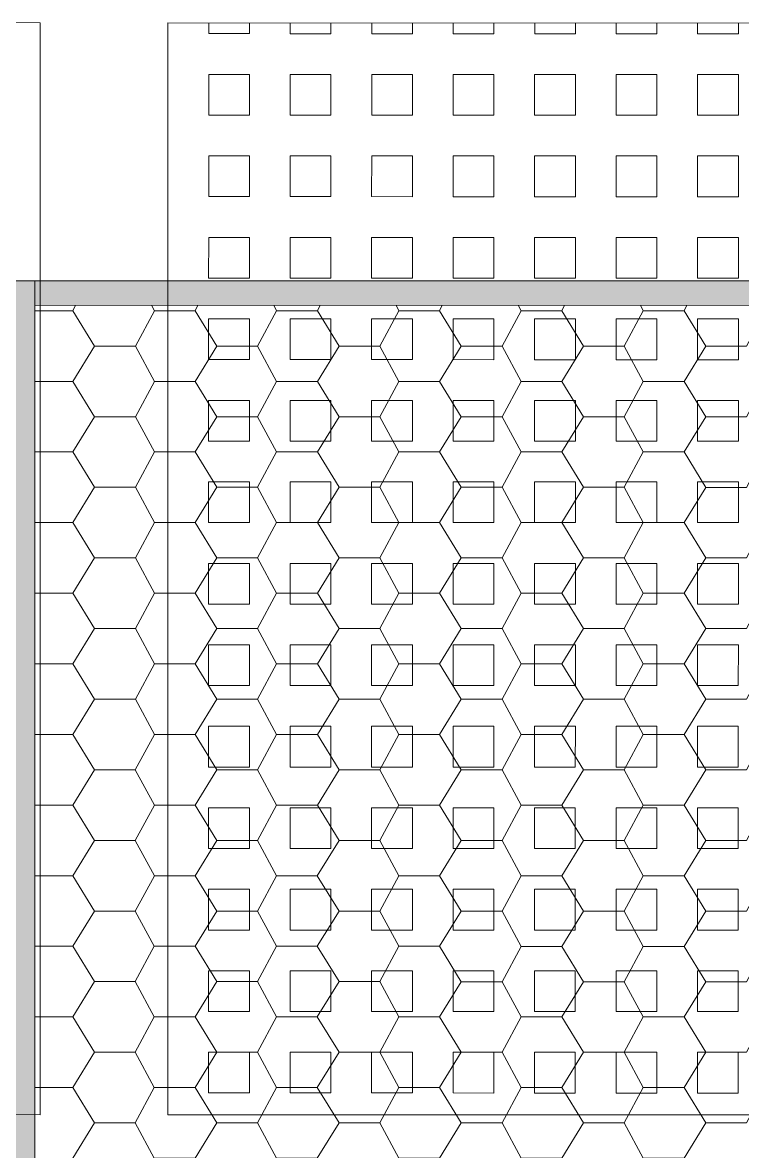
# Model space of a CAD drawing. Extents: x 3377 to 3790, y 1673 to 1846.
# Drawn here: x 3535.178 to 3536.299, y 1763.139 to 1764.897 of the extents above; entities that cross this region are included whole.
import ezdxf

# ---------------------------------------------------------------- set-up
doc = ezdxf.new("R2010")
doc.units = 0
doc.header["$LTSCALE"] = 2
doc.layers.add('PDF7_0', color=7, linetype='Continuous', true_color=0xc6c6c6)
doc.layers.add('PDF7_04-DETALHE', color=7, linetype='Continuous', true_color=0xc6c6c6)

msp = doc.modelspace()

# ---------------------------------------------------------------- linework, layer by layer
at = {"layer": 'PDF7_0', "color": 7, "lineweight": 0}
for points in [[(3535.1588, 1764.4949), (3535.1968, 1764.4949), (3535.1967, 1762.3961), (3535.1586, 1762.3961)], [(3535.1967, 1762.3961), (3535.1968, 1764.4949)], [(3537.2787, 1764.4948), (3537.2787, 1764.4567), (3535.1968, 1764.4568), (3535.1968, 1764.4949)]]:
    msp.add_lwpolyline(points, close=True, dxfattribs=at)
at = {"layer": 'PDF7_0', "lineweight": 0}
for points in [[(3535.2561, 1764.4484), (3535.2603, 1764.4568)], [(3535.3788, 1764.4568), (3535.383, 1764.4484), (3535.4465, 1764.4483), (3535.4507, 1764.4568)], [(3535.5692, 1764.4568), (3535.5734, 1764.4483), (3535.6369, 1764.4483), (3535.6411, 1764.4568)], [(3535.7596, 1764.4568), (3535.7639, 1764.4483), (3535.8273, 1764.4483), (3535.8316, 1764.4568)], [(3535.95, 1764.4568), (3535.9543, 1764.4483), (3536.0177, 1764.4483), (3536.022, 1764.4568)], [(3536.1405, 1764.4568), (3536.1447, 1764.4483), (3536.2082, 1764.4483), (3536.2124, 1764.4568)], [(3535.1968, 1764.4484), (3535.2561, 1764.4484), (3535.2899, 1764.3933), (3535.3534, 1764.3933), (3535.383, 1764.4484)], [(3535.4465, 1764.4483), (3535.4803, 1764.3933), (3535.5438, 1764.3933), (3535.5734, 1764.4483)], [(3535.6369, 1764.4483), (3535.6708, 1764.3933), (3535.7342, 1764.3933), (3535.7639, 1764.4483)], [(3535.8273, 1764.4483), (3535.8612, 1764.3933), (3535.9246, 1764.3933), (3535.9543, 1764.4483)], [(3536.0177, 1764.4483), (3536.0516, 1764.3933), (3536.1151, 1764.3933), (3536.1447, 1764.4483)], [(3536.2082, 1764.4483), (3536.242, 1764.3933), (3536.3055, 1764.3933), (3536.3351, 1764.4483)], [(3535.2561, 1764.3383), (3535.2899, 1764.3933)], [(3535.3534, 1764.3933), (3535.383, 1764.3383), (3535.4465, 1764.3383), (3535.4803, 1764.3933)], [(3535.5438, 1764.3933), (3535.5734, 1764.3383), (3535.6369, 1764.3383), (3535.6708, 1764.3933)], [(3535.7342, 1764.3933), (3535.7638, 1764.3383), (3535.8273, 1764.3383), (3535.8612, 1764.3933)], [(3535.9246, 1764.3933), (3535.9543, 1764.3383), (3536.0177, 1764.3383), (3536.0516, 1764.3933)], [(3536.1151, 1764.3933), (3536.1447, 1764.3383), (3536.2081, 1764.3383), (3536.242, 1764.3933)], [(3535.1968, 1764.3383), (3535.2561, 1764.3383), (3535.2899, 1764.2833), (3535.3534, 1764.2833), (3535.383, 1764.3383)], [(3535.4465, 1764.3383), (3535.4803, 1764.2833), (3535.5438, 1764.2833), (3535.5734, 1764.3383)], [(3535.6369, 1764.3383), (3535.6707, 1764.2833), (3535.7342, 1764.2833), (3535.7638, 1764.3383)], [(3535.8273, 1764.3383), (3535.8612, 1764.2833), (3535.9246, 1764.2833), (3535.9543, 1764.3383)], [(3536.0177, 1764.3383), (3536.0516, 1764.2833), (3536.1151, 1764.2833), (3536.1447, 1764.3383)], [(3536.2081, 1764.3383), (3536.242, 1764.2833), (3536.3055, 1764.2833), (3536.3351, 1764.3383)], [(3535.2561, 1764.2283), (3535.2899, 1764.2833)], [(3535.3534, 1764.2833), (3535.383, 1764.2283), (3535.4465, 1764.2283), (3535.4803, 1764.2833)], [(3535.5438, 1764.2833), (3535.5734, 1764.2283), (3535.6369, 1764.2283), (3535.6707, 1764.2833)], [(3535.7342, 1764.2833), (3535.7638, 1764.2283), (3535.8273, 1764.2283), (3535.8612, 1764.2833)], [(3535.9246, 1764.2833), (3535.9543, 1764.2283), (3536.0177, 1764.2283), (3536.0516, 1764.2833)], [(3536.1151, 1764.2833), (3536.1447, 1764.2283), (3536.2081, 1764.2283), (3536.242, 1764.2833)], [(3535.1968, 1764.2283), (3535.2561, 1764.2283), (3535.2899, 1764.1733), (3535.3534, 1764.1733), (3535.383, 1764.2283)], [(3535.4465, 1764.2283), (3535.4803, 1764.1733), (3535.5438, 1764.1733), (3535.5734, 1764.2283)], [(3535.6369, 1764.2283), (3535.6707, 1764.1733), (3535.7342, 1764.1733), (3535.7638, 1764.2283)], [(3535.8273, 1764.2283), (3535.8612, 1764.1733), (3535.9246, 1764.1733), (3535.9543, 1764.2283)], [(3536.0177, 1764.2283), (3536.0516, 1764.1733), (3536.115, 1764.1733), (3536.1447, 1764.2283)], [(3536.2081, 1764.2283), (3536.242, 1764.1732), (3536.3055, 1764.1732), (3536.3351, 1764.2283)], [(3535.256, 1764.1183), (3535.2899, 1764.1733)], [(3535.3534, 1764.1733), (3535.383, 1764.1183), (3535.4465, 1764.1183), (3535.4803, 1764.1733)], [(3535.5438, 1764.1733), (3535.5734, 1764.1183), (3535.6369, 1764.1183), (3535.6707, 1764.1733)], [(3535.7342, 1764.1733), (3535.7638, 1764.1183), (3535.8273, 1764.1183), (3535.8612, 1764.1733)], [(3535.9246, 1764.1733), (3535.9542, 1764.1183), (3536.0177, 1764.1183), (3536.0516, 1764.1733)], [(3536.115, 1764.1733), (3536.1447, 1764.1182), (3536.2081, 1764.1182), (3536.242, 1764.1732)], [(3535.1968, 1764.1183), (3535.256, 1764.1183), (3535.2899, 1764.0633), (3535.3534, 1764.0633), (3535.383, 1764.1183)], [(3535.4465, 1764.1183), (3535.4803, 1764.0633), (3535.5438, 1764.0633), (3535.5734, 1764.1183)], [(3535.6369, 1764.1183), (3535.6707, 1764.0633), (3535.7342, 1764.0633), (3535.7638, 1764.1183)], [(3535.8273, 1764.1183), (3535.8611, 1764.0633), (3535.9246, 1764.0632), (3535.9542, 1764.1183)], [(3536.0177, 1764.1183), (3536.0516, 1764.0632), (3536.115, 1764.0632), (3536.1447, 1764.1182)], [(3536.2081, 1764.1182), (3536.242, 1764.0632), (3536.3055, 1764.0632), (3536.3351, 1764.1182)], [(3535.256, 1764.0083), (3535.2899, 1764.0633)], [(3535.3534, 1764.0633), (3535.383, 1764.0083), (3535.4465, 1764.0083), (3535.4803, 1764.0633)], [(3535.5438, 1764.0633), (3535.5734, 1764.0083), (3535.6369, 1764.0083), (3535.6707, 1764.0633)], [(3535.7342, 1764.0633), (3535.7638, 1764.0083), (3535.8273, 1764.0082), (3535.8611, 1764.0633)], [(3535.9246, 1764.0632), (3535.9542, 1764.0082), (3536.0177, 1764.0082), (3536.0516, 1764.0632)], [(3536.115, 1764.0632), (3536.1447, 1764.0082), (3536.2081, 1764.0082), (3536.242, 1764.0632)], [(3535.1968, 1764.0083), (3535.256, 1764.0083), (3535.2899, 1763.9533), (3535.3534, 1763.9533), (3535.383, 1764.0083)], [(3535.4465, 1764.0083), (3535.4803, 1763.9533), (3535.5438, 1763.9533), (3535.5734, 1764.0083)], [(3535.6369, 1764.0083), (3535.6707, 1763.9532), (3535.7342, 1763.9532), (3535.7638, 1764.0083)], [(3535.8273, 1764.0082), (3535.8611, 1763.9532), (3535.9246, 1763.9532), (3535.9542, 1764.0082)], [(3536.0177, 1764.0082), (3536.0516, 1763.9532), (3536.115, 1763.9532), (3536.1447, 1764.0082)], [(3536.2081, 1764.0082), (3536.242, 1763.9532), (3536.3054, 1763.9532), (3536.3351, 1764.0082)], [(3535.256, 1763.8983), (3535.2899, 1763.9533)], [(3535.3534, 1763.9533), (3535.383, 1763.8983), (3535.4465, 1763.8983), (3535.4803, 1763.9533)], [(3535.5438, 1763.9533), (3535.5734, 1763.8982), (3535.6369, 1763.8982), (3535.6707, 1763.9532)], [(3535.7342, 1763.9532), (3535.7638, 1763.8982), (3535.8273, 1763.8982), (3535.8611, 1763.9532)], [(3535.9246, 1763.9532), (3535.9542, 1763.8982), (3536.0177, 1763.8982), (3536.0516, 1763.9532)], [(3536.115, 1763.9532), (3536.1446, 1763.8982), (3536.2081, 1763.8982), (3536.242, 1763.9532)], [(3535.1968, 1763.8983), (3535.256, 1763.8983), (3535.2899, 1763.8433), (3535.3534, 1763.8433), (3535.383, 1763.8983)], [(3535.4465, 1763.8983), (3535.4803, 1763.8432), (3535.5438, 1763.8432), (3535.5734, 1763.8982)], [(3535.6369, 1763.8982), (3535.6707, 1763.8432), (3535.7342, 1763.8432), (3535.7638, 1763.8982)], [(3535.8273, 1763.8982), (3535.8611, 1763.8432), (3535.9246, 1763.8432), (3535.9542, 1763.8982)], [(3536.0177, 1763.8982), (3536.0516, 1763.8432), (3536.115, 1763.8432), (3536.1446, 1763.8982)], [(3536.2081, 1763.8982), (3536.242, 1763.8432), (3536.3054, 1763.8432), (3536.3351, 1763.8982)], [(3535.256, 1763.7882), (3535.2899, 1763.8433)], [(3535.3534, 1763.8433), (3535.383, 1763.7882), (3535.4464, 1763.7882), (3535.4803, 1763.8432)], [(3535.5438, 1763.8432), (3535.5734, 1763.7882), (3535.6369, 1763.7882), (3535.6707, 1763.8432)], [(3535.7342, 1763.8432), (3535.7638, 1763.7882), (3535.8273, 1763.7882), (3535.8611, 1763.8432)], [(3535.9246, 1763.8432), (3535.9542, 1763.7882), (3536.0177, 1763.7882), (3536.0516, 1763.8432)], [(3536.115, 1763.8432), (3536.1446, 1763.7882), (3536.2081, 1763.7882), (3536.242, 1763.8432)], [(3535.1968, 1763.7883), (3535.256, 1763.7882), (3535.2899, 1763.7332), (3535.3533, 1763.7332), (3535.383, 1763.7882)], [(3535.4464, 1763.7882), (3535.4803, 1763.7332), (3535.5438, 1763.7332), (3535.5734, 1763.7882)], [(3535.6369, 1763.7882), (3535.6707, 1763.7332), (3535.7342, 1763.7332), (3535.7638, 1763.7882)], [(3535.8273, 1763.7882), (3535.8611, 1763.7332), (3535.9246, 1763.7332), (3535.9542, 1763.7882)], [(3536.0177, 1763.7882), (3536.0515, 1763.7332), (3536.115, 1763.7332), (3536.1446, 1763.7882)], [(3536.2081, 1763.7882), (3536.242, 1763.7332), (3536.3054, 1763.7332), (3536.3351, 1763.7882)], [(3535.256, 1763.6782), (3535.2899, 1763.7332)], [(3535.3533, 1763.7332), (3535.383, 1763.6782), (3535.4464, 1763.6782), (3535.4803, 1763.7332)], [(3535.5438, 1763.7332), (3535.5734, 1763.6782), (3535.6369, 1763.6782), (3535.6707, 1763.7332)], [(3535.7342, 1763.7332), (3535.7638, 1763.6782), (3535.8273, 1763.6782), (3535.8611, 1763.7332)], [(3535.9246, 1763.7332), (3535.9542, 1763.6782), (3536.0177, 1763.6782), (3536.0515, 1763.7332)], [(3536.115, 1763.7332), (3536.1446, 1763.6782), (3536.2081, 1763.6782), (3536.242, 1763.7332)], [(3535.1968, 1763.6782), (3535.256, 1763.6782), (3535.2899, 1763.6232), (3535.3533, 1763.6232), (3535.383, 1763.6782)], [(3535.4464, 1763.6782), (3535.4803, 1763.6232), (3535.5438, 1763.6232), (3535.5734, 1763.6782)], [(3535.6369, 1763.6782), (3535.6707, 1763.6232), (3535.7342, 1763.6232), (3535.7638, 1763.6782)], [(3535.8273, 1763.6782), (3535.8611, 1763.6232), (3535.9246, 1763.6232), (3535.9542, 1763.6782)], [(3536.0177, 1763.6782), (3536.0515, 1763.6232), (3536.115, 1763.6232), (3536.1446, 1763.6782)], [(3536.2081, 1763.6782), (3536.242, 1763.6232), (3536.3054, 1763.6231), (3536.335, 1763.6782)], [(3535.256, 1763.5682), (3535.2899, 1763.6232)], [(3535.3533, 1763.6232), (3535.383, 1763.5682), (3535.4464, 1763.5682), (3535.4803, 1763.6232)], [(3535.5438, 1763.6232), (3535.5734, 1763.5682), (3535.6368, 1763.5682), (3535.6707, 1763.6232)], [(3535.7342, 1763.6232), (3535.7638, 1763.5682), (3535.8273, 1763.5682), (3535.8611, 1763.6232)], [(3535.9246, 1763.6232), (3535.9542, 1763.5682), (3536.0177, 1763.5682), (3536.0515, 1763.6232)], [(3536.115, 1763.6232), (3536.1446, 1763.5682), (3536.2081, 1763.5681), (3536.242, 1763.6232)], [(3535.1968, 1763.5682), (3535.256, 1763.5682), (3535.2899, 1763.5132), (3535.3533, 1763.5132), (3535.383, 1763.5682)], [(3535.4464, 1763.5682), (3535.4803, 1763.5132), (3535.5437, 1763.5132), (3535.5734, 1763.5682)], [(3535.6368, 1763.5682), (3535.6707, 1763.5132), (3535.7342, 1763.5132), (3535.7638, 1763.5682)], [(3535.8273, 1763.5682), (3535.8611, 1763.5132), (3535.9246, 1763.5132), (3535.9542, 1763.5682)], [(3536.0177, 1763.5682), (3536.0515, 1763.5131), (3536.115, 1763.5131), (3536.1446, 1763.5682)], [(3536.2081, 1763.5681), (3536.2419, 1763.5131), (3536.3054, 1763.5131), (3536.335, 1763.5681)], [(3535.256, 1763.4582), (3535.2899, 1763.5132)], [(3535.3533, 1763.5132), (3535.3829, 1763.4582), (3535.4464, 1763.4582), (3535.4803, 1763.5132)], [(3535.5437, 1763.5132), (3535.5734, 1763.4582), (3535.6368, 1763.4582), (3535.6707, 1763.5132)], [(3535.7342, 1763.5132), (3535.7638, 1763.4582), (3535.8273, 1763.4582), (3535.8611, 1763.5132)], [(3535.9246, 1763.5132), (3535.9542, 1763.4581), (3536.0177, 1763.4581), (3536.0515, 1763.5131)], [(3536.115, 1763.5131), (3536.1446, 1763.4581), (3536.2081, 1763.4581), (3536.2419, 1763.5131)], [(3535.1968, 1763.4582), (3535.256, 1763.4582), (3535.2899, 1763.4032), (3535.3533, 1763.4032), (3535.3829, 1763.4582)], [(3535.4464, 1763.4582), (3535.4803, 1763.4032), (3535.5437, 1763.4032), (3535.5734, 1763.4582)], [(3535.6368, 1763.4582), (3535.6707, 1763.4032), (3535.7342, 1763.4032), (3535.7638, 1763.4582)], [(3535.8273, 1763.4582), (3535.8611, 1763.4031), (3535.9246, 1763.4031), (3535.9542, 1763.4581)], [(3536.0177, 1763.4581), (3536.0515, 1763.4031), (3536.115, 1763.4031), (3536.1446, 1763.4581)], [(3536.2081, 1763.4581), (3536.2419, 1763.4031), (3536.3054, 1763.4031), (3536.335, 1763.4581)], [(3535.256, 1763.3482), (3535.2899, 1763.4032)], [(3535.3533, 1763.4032), (3535.3829, 1763.3482), (3535.4464, 1763.3482), (3535.4803, 1763.4032)], [(3535.5437, 1763.4032), (3535.5734, 1763.3482), (3535.6368, 1763.3481), (3535.6707, 1763.4032)], [(3535.7342, 1763.4032), (3535.7638, 1763.3481), (3535.8272, 1763.3481), (3535.8611, 1763.4031)], [(3535.9246, 1763.4031), (3535.9542, 1763.3481), (3536.0177, 1763.3481), (3536.0515, 1763.4031)], [(3536.115, 1763.4031), (3536.1446, 1763.3481), (3536.2081, 1763.3481), (3536.2419, 1763.4031)], [(3535.1968, 1763.3482), (3535.256, 1763.3482), (3535.2898, 1763.2932), (3535.3533, 1763.2932), (3535.3829, 1763.3482)], [(3535.4464, 1763.3482), (3535.4803, 1763.2931), (3535.5437, 1763.2931), (3535.5734, 1763.3482)], [(3535.6368, 1763.3481), (3535.6707, 1763.2931), (3535.7342, 1763.2931), (3535.7638, 1763.3481)], [(3535.8272, 1763.3481), (3535.8611, 1763.2931), (3535.9246, 1763.2931), (3535.9542, 1763.3481)], [(3536.0177, 1763.3481), (3536.0515, 1763.2931), (3536.115, 1763.2931), (3536.1446, 1763.3481)], [(3536.2081, 1763.3481), (3536.2419, 1763.2931), (3536.3054, 1763.2931), (3536.335, 1763.3481)], [(3535.256, 1763.2382), (3535.2898, 1763.2932)], [(3535.3533, 1763.2932), (3535.3829, 1763.2381), (3535.4464, 1763.2381), (3535.4803, 1763.2931)], [(3535.5437, 1763.2931), (3535.5734, 1763.2381), (3535.6368, 1763.2381), (3535.6707, 1763.2931)], [(3535.7342, 1763.2931), (3535.7638, 1763.2381), (3535.8272, 1763.2381), (3535.8611, 1763.2931)], [(3535.9246, 1763.2931), (3535.9542, 1763.2381), (3536.0177, 1763.2381), (3536.0515, 1763.2931)], [(3536.115, 1763.2931), (3536.1446, 1763.2381), (3536.2081, 1763.2381), (3536.2419, 1763.2931)], [(3535.1967, 1763.2382), (3535.256, 1763.2382), (3535.2898, 1763.1831), (3535.3533, 1763.1831), (3535.3829, 1763.2381)], [(3535.4464, 1763.2381), (3535.4803, 1763.1831), (3535.5437, 1763.1831), (3535.5734, 1763.2381)], [(3535.6368, 1763.2381), (3535.6707, 1763.1831), (3535.7341, 1763.1831), (3535.7638, 1763.2381)], [(3535.8272, 1763.2381), (3535.8611, 1763.1831), (3535.9246, 1763.1831), (3535.9542, 1763.2381)], [(3536.0177, 1763.2381), (3536.0515, 1763.1831), (3536.115, 1763.1831), (3536.1446, 1763.2381)], [(3536.2081, 1763.2381), (3536.2419, 1763.1831), (3536.3054, 1763.1831), (3536.335, 1763.2381)], [(3535.256, 1763.1281), (3535.2898, 1763.1831)], [(3535.3533, 1763.1831), (3535.3829, 1763.1281), (3535.4464, 1763.1281), (3535.4803, 1763.1831)], [(3535.5437, 1763.1831), (3535.5733, 1763.1281), (3535.6368, 1763.1281), (3535.6707, 1763.1831)], [(3535.7341, 1763.1831), (3535.7638, 1763.1281), (3535.8272, 1763.1281), (3535.8611, 1763.1831)], [(3535.9246, 1763.1831), (3535.9542, 1763.1281), (3536.0177, 1763.1281), (3536.0515, 1763.1831)], [(3536.115, 1763.1831), (3536.1446, 1763.1281), (3536.2081, 1763.1281), (3536.2419, 1763.1831)]]:
    msp.add_lwpolyline(points, dxfattribs=at)
at = {"layer": 'PDF7_0', "color": 9, "true_color": 0xc1c1c1, "transparency": 33554559}
for points in [[(3535.1588, 1764.4949), (3535.1967, 1762.3961), (3535.1586, 1762.3961)], [(3535.1968, 1764.4949), (3535.1588, 1764.4949), (3535.1967, 1762.3961)], [(3537.2787, 1764.4948), (3535.1968, 1764.4949), (3537.2787, 1764.4567)], [(3535.1968, 1764.4949), (3537.2787, 1764.4567), (3535.1968, 1764.4568)]]:
    msp.add_solid(points, dxfattribs=at)
at = {"layer": 'PDF7_04-DETALHE', "lineweight": 0}
for points in [[(3529.7552, 1764.8973), (3535.2053, 1764.8969), (3535.2052, 1763.1958), (3529.7551, 1763.1962)], [(3535.4042, 1764.88), (3535.4042, 1764.8969), (3539.276, 1764.8966), (3539.2759, 1763.1956), (3535.4041, 1763.1958), (3539.2759, 1763.1956)], [(3535.4042, 1764.8969), (3535.4041, 1763.1958)], [(3535.4677, 1764.8969), (3535.4677, 1764.88), (3535.5311, 1764.88), (3535.5311, 1764.8969)], [(3535.5946, 1764.8969), (3535.5946, 1764.8799), (3535.6581, 1764.8799), (3535.6581, 1764.8969)], [(3535.7216, 1764.8969), (3535.7216, 1764.8799), (3535.785, 1764.8799), (3535.785, 1764.8969)], [(3535.8485, 1764.8969), (3535.8485, 1764.8799), (3535.912, 1764.8799), (3535.912, 1764.8969)], [(3535.9755, 1764.8968), (3535.9755, 1764.8799), (3536.0389, 1764.8799), (3536.0389, 1764.8968)], [(3536.1024, 1764.8968), (3536.1024, 1764.8799), (3536.1659, 1764.8799), (3536.1659, 1764.8968)], [(3536.2293, 1764.8968), (3536.2293, 1764.8799), (3536.2928, 1764.8799), (3536.2928, 1764.8968)], [(3535.4042, 1764.88), (3535.4042, 1764.88)], [(3535.4042, 1764.8165), (3535.4042, 1764.8165)], [(3535.4042, 1764.753), (3535.4042, 1764.8165)], [(3535.4042, 1764.753), (3535.4042, 1764.753)], [(3535.4042, 1764.6895), (3535.4042, 1764.6895)], [(3535.4042, 1764.6261), (3535.4042, 1764.6895)], [(3535.4042, 1764.6261), (3535.4042, 1764.6261)], [(3535.4042, 1764.5626), (3535.4042, 1764.5626)], [(3535.4042, 1764.4991), (3535.4042, 1764.5626)], [(3535.4042, 1764.4991), (3535.4042, 1764.4991)], [(3535.4042, 1764.4357), (3535.4042, 1764.4357)], [(3535.4042, 1764.3722), (3535.4042, 1764.4357)], [(3535.4042, 1764.3722), (3535.4042, 1764.3722)], [(3535.4042, 1764.3087), (3535.4042, 1764.3087)], [(3535.4042, 1764.2452), (3535.4042, 1764.3087)], [(3535.4042, 1764.2452), (3535.4042, 1764.2452)], [(3535.4042, 1764.1818), (3535.4042, 1764.1818)], [(3535.4042, 1764.1183), (3535.4042, 1764.1818)], [(3535.4042, 1764.1183), (3535.4042, 1764.1183)], [(3535.4041, 1764.0548), (3535.4041, 1764.0548)], [(3535.4041, 1763.9913), (3535.4041, 1764.0548)], [(3535.4041, 1763.9913), (3535.4041, 1763.9913)], [(3535.4041, 1763.9279), (3535.4041, 1763.9279)], [(3535.4041, 1763.8644), (3535.4041, 1763.9279)], [(3535.4041, 1763.8644), (3535.4041, 1763.8644)], [(3535.4041, 1763.8009), (3535.4041, 1763.8009)], [(3535.4041, 1763.7375), (3535.4041, 1763.8009)], [(3535.4041, 1763.7375), (3535.4041, 1763.7375)], [(3535.4041, 1763.674), (3535.4041, 1763.674)], [(3535.4041, 1763.6105), (3535.4041, 1763.674)], [(3535.4041, 1763.6105), (3535.4041, 1763.6105)], [(3535.4041, 1763.547), (3535.4041, 1763.547)], [(3535.4041, 1763.4836), (3535.4041, 1763.547)], [(3535.4041, 1763.4836), (3535.4041, 1763.4836)], [(3535.4041, 1763.4201), (3535.4041, 1763.4201)], [(3535.4041, 1763.3566), (3535.4041, 1763.4201)], [(3535.4041, 1763.3566), (3535.4041, 1763.3566)], [(3535.4041, 1763.2932), (3535.4041, 1763.2932)], [(3535.4041, 1763.2297), (3535.4041, 1763.2932)], [(3535.4041, 1763.2297), (3535.4041, 1763.2297)]]:
    msp.add_lwpolyline(points, dxfattribs=at)
for points in [[(3535.5311, 1764.8165), (3535.5311, 1764.753), (3535.4677, 1764.753), (3535.4677, 1764.8165)], [(3535.6581, 1764.8165), (3535.6581, 1764.753), (3535.5946, 1764.753), (3535.5946, 1764.8165)], [(3535.785, 1764.8165), (3535.785, 1764.753), (3535.7216, 1764.753), (3535.7216, 1764.8165)], [(3535.912, 1764.8165), (3535.912, 1764.753), (3535.8485, 1764.753), (3535.8485, 1764.8165)], [(3536.0389, 1764.8164), (3536.0389, 1764.753), (3535.9754, 1764.753), (3535.9754, 1764.8165)], [(3536.1659, 1764.8164), (3536.1659, 1764.753), (3536.1024, 1764.753), (3536.1024, 1764.8164)], [(3536.2928, 1764.8164), (3536.2928, 1764.753), (3536.2293, 1764.753), (3536.2293, 1764.8164)], [(3535.5311, 1764.6895), (3535.5311, 1764.6261), (3535.4677, 1764.6261), (3535.4677, 1764.6895)], [(3535.6581, 1764.6895), (3535.6581, 1764.6261), (3535.5946, 1764.6261), (3535.5946, 1764.6895)], [(3535.785, 1764.6895), (3535.785, 1764.626), (3535.7215, 1764.6261), (3535.7216, 1764.6895)], [(3535.912, 1764.6895), (3535.912, 1764.626), (3535.8485, 1764.626), (3535.8485, 1764.6895)], [(3536.0389, 1764.6895), (3536.0389, 1764.626), (3535.9754, 1764.626), (3535.9754, 1764.6895)], [(3536.1659, 1764.6895), (3536.1659, 1764.626), (3536.1024, 1764.626), (3536.1024, 1764.6895)], [(3536.2928, 1764.6895), (3536.2928, 1764.626), (3536.2293, 1764.626), (3536.2293, 1764.6895)], [(3535.5311, 1764.5626), (3535.5311, 1764.4991), (3535.4676, 1764.4991), (3535.4677, 1764.5626)], [(3535.6581, 1764.5626), (3535.6581, 1764.4991), (3535.5946, 1764.4991), (3535.5946, 1764.5626)], [(3535.785, 1764.5626), (3535.785, 1764.4991), (3535.7215, 1764.4991), (3535.7215, 1764.5626)], [(3535.912, 1764.5626), (3535.912, 1764.4991), (3535.8485, 1764.4991), (3535.8485, 1764.5626)], [(3536.0389, 1764.5626), (3536.0389, 1764.4991), (3535.9754, 1764.4991), (3535.9754, 1764.5626)], [(3536.1658, 1764.5625), (3536.1658, 1764.4991), (3536.1024, 1764.4991), (3536.1024, 1764.5626)], [(3536.2928, 1764.5625), (3536.2928, 1764.4991), (3536.2293, 1764.4991), (3536.2293, 1764.5625)], [(3535.5311, 1764.4356), (3535.5311, 1764.3722), (3535.4676, 1764.3722), (3535.4676, 1764.4357)], [(3535.6581, 1764.4356), (3535.6581, 1764.3722), (3535.5946, 1764.3722), (3535.5946, 1764.4356)], [(3535.785, 1764.4356), (3535.785, 1764.3722), (3535.7215, 1764.3722), (3535.7215, 1764.4356)], [(3535.912, 1764.4356), (3535.9119, 1764.3721), (3535.8485, 1764.3722), (3535.8485, 1764.4356)], [(3536.0389, 1764.4356), (3536.0389, 1764.3721), (3535.9754, 1764.3721), (3535.9754, 1764.4356)], [(3536.1658, 1764.4356), (3536.1658, 1764.3721), (3536.1024, 1764.3721), (3536.1024, 1764.4356)], [(3536.2928, 1764.4356), (3536.2928, 1764.3721), (3536.2293, 1764.3721), (3536.2293, 1764.4356)], [(3535.5311, 1764.3087), (3535.5311, 1764.2452), (3535.4676, 1764.2452), (3535.4676, 1764.3087)], [(3535.6581, 1764.3087), (3535.658, 1764.2452), (3535.5946, 1764.2452), (3535.5946, 1764.3087)], [(3535.785, 1764.3087), (3535.785, 1764.2452), (3535.7215, 1764.2452), (3535.7215, 1764.3087)], [(3535.9119, 1764.3087), (3535.9119, 1764.2452), (3535.8485, 1764.2452), (3535.8485, 1764.3087)], [(3536.0389, 1764.3087), (3536.0389, 1764.2452), (3535.9754, 1764.2452), (3535.9754, 1764.3087)], [(3536.1658, 1764.3087), (3536.1658, 1764.2452), (3536.1024, 1764.2452), (3536.1024, 1764.3087)], [(3536.2928, 1764.3087), (3536.2928, 1764.2452), (3536.2293, 1764.2452), (3536.2293, 1764.3087)], [(3535.5311, 1764.1818), (3535.5311, 1764.1183), (3535.4676, 1764.1183), (3535.4676, 1764.1818)], [(3535.658, 1764.1817), (3535.658, 1764.1183), (3535.5946, 1764.1183), (3535.5946, 1764.1818)], [(3535.785, 1764.1817), (3535.785, 1764.1183), (3535.7215, 1764.1183), (3535.7215, 1764.1817)], [(3535.9119, 1764.1817), (3535.9119, 1764.1183), (3535.8485, 1764.1183), (3535.8485, 1764.1817)], [(3536.0389, 1764.1817), (3536.0389, 1764.1183), (3535.9754, 1764.1183), (3535.9754, 1764.1817)], [(3536.1658, 1764.1817), (3536.1658, 1764.1182), (3536.1023, 1764.1182), (3536.1024, 1764.1817)], [(3536.2928, 1764.1817), (3536.2928, 1764.1182), (3536.2293, 1764.1182), (3536.2293, 1764.1817)], [(3535.5311, 1764.0548), (3535.5311, 1763.9913), (3535.4676, 1763.9913), (3535.4676, 1764.0548)], [(3535.658, 1764.0548), (3535.658, 1763.9913), (3535.5946, 1763.9913), (3535.5946, 1764.0548)], [(3535.785, 1764.0548), (3535.785, 1763.9913), (3535.7215, 1763.9913), (3535.7215, 1764.0548)], [(3535.9119, 1764.0548), (3535.9119, 1763.9913), (3535.8484, 1763.9913), (3535.8485, 1764.0548)], [(3536.0389, 1764.0548), (3536.0389, 1763.9913), (3535.9754, 1763.9913), (3535.9754, 1764.0548)], [(3536.1658, 1764.0548), (3536.1658, 1763.9913), (3536.1023, 1763.9913), (3536.1023, 1764.0548)], [(3536.2928, 1764.0548), (3536.2928, 1763.9913), (3536.2293, 1763.9913), (3536.2293, 1764.0548)], [(3535.5311, 1763.9279), (3535.5311, 1763.8644), (3535.4676, 1763.8644), (3535.4676, 1763.9279)], [(3535.658, 1763.9279), (3535.658, 1763.8644), (3535.5946, 1763.8644), (3535.5946, 1763.9279)], [(3535.785, 1763.9279), (3535.785, 1763.8644), (3535.7215, 1763.8644), (3535.7215, 1763.9279)], [(3535.9119, 1763.9278), (3535.9119, 1763.8644), (3535.8484, 1763.8644), (3535.8484, 1763.9278)], [(3536.0389, 1763.9278), (3536.0389, 1763.8644), (3535.9754, 1763.8644), (3535.9754, 1763.9278)], [(3536.1658, 1763.9278), (3536.1658, 1763.8644), (3536.1023, 1763.8644), (3536.1023, 1763.9278)], [(3536.2928, 1763.9278), (3536.2927, 1763.8643), (3536.2293, 1763.8643), (3536.2293, 1763.9278)], [(3535.5311, 1763.8009), (3535.5311, 1763.7375), (3535.4676, 1763.7375), (3535.4676, 1763.8009)], [(3535.658, 1763.8009), (3535.658, 1763.7374), (3535.5945, 1763.7374), (3535.5945, 1763.8009)], [(3535.785, 1763.8009), (3535.785, 1763.7374), (3535.7215, 1763.7374), (3535.7215, 1763.8009)], [(3535.9119, 1763.8009), (3535.9119, 1763.7374), (3535.8484, 1763.7374), (3535.8484, 1763.8009)], [(3536.0389, 1763.8009), (3536.0388, 1763.7374), (3535.9754, 1763.7374), (3535.9754, 1763.8009)], [(3536.1658, 1763.8009), (3536.1658, 1763.7374), (3536.1023, 1763.7374), (3536.1023, 1763.8009)], [(3536.2927, 1763.8009), (3536.2927, 1763.7374), (3536.2293, 1763.7374), (3536.2293, 1763.8009)], [(3535.5311, 1763.674), (3535.5311, 1763.6105), (3535.4676, 1763.6105), (3535.4676, 1763.674)], [(3535.658, 1763.674), (3535.658, 1763.6105), (3535.5945, 1763.6105), (3535.5945, 1763.674)], [(3535.785, 1763.674), (3535.785, 1763.6105), (3535.7215, 1763.6105), (3535.7215, 1763.674)], [(3535.9119, 1763.674), (3535.9119, 1763.6105), (3535.8484, 1763.6105), (3535.8484, 1763.674)], [(3536.0388, 1763.6739), (3536.0388, 1763.6105), (3535.9754, 1763.6105), (3535.9754, 1763.6739)], [(3536.1658, 1763.6739), (3536.1658, 1763.6105), (3536.1023, 1763.6105), (3536.1023, 1763.6739)], [(3536.2927, 1763.6739), (3536.2927, 1763.6105), (3536.2293, 1763.6105), (3536.2293, 1763.6739)], [(3535.5311, 1763.547), (3535.5311, 1763.4836), (3535.4676, 1763.4836), (3535.4676, 1763.547)], [(3535.658, 1763.547), (3535.658, 1763.4836), (3535.5945, 1763.4836), (3535.5945, 1763.547)], [(3535.7849, 1763.547), (3535.7849, 1763.4835), (3535.7215, 1763.4835), (3535.7215, 1763.547)], [(3535.9119, 1763.547), (3535.9119, 1763.4835), (3535.8484, 1763.4835), (3535.8484, 1763.547)], [(3536.0388, 1763.547), (3536.0388, 1763.4835), (3535.9754, 1763.4835), (3535.9754, 1763.547)], [(3536.1658, 1763.547), (3536.1658, 1763.4835), (3536.1023, 1763.4835), (3536.1023, 1763.547)], [(3536.2927, 1763.547), (3536.2927, 1763.4835), (3536.2292, 1763.4835), (3536.2293, 1763.547)], [(3535.531, 1763.4201), (3535.531, 1763.3566), (3535.4676, 1763.3566), (3535.4676, 1763.4201)], [(3535.658, 1763.4201), (3535.658, 1763.3566), (3535.5945, 1763.3566), (3535.5945, 1763.4201)], [(3535.7849, 1763.4201), (3535.7849, 1763.3566), (3535.7215, 1763.3566), (3535.7215, 1763.4201)], [(3535.9119, 1763.4201), (3535.9119, 1763.3566), (3535.8484, 1763.3566), (3535.8484, 1763.4201)], [(3536.0388, 1763.4201), (3536.0388, 1763.3566), (3535.9754, 1763.3566), (3535.9754, 1763.4201)], [(3536.1658, 1763.42), (3536.1658, 1763.3566), (3536.1023, 1763.3566), (3536.1023, 1763.4201)], [(3536.2927, 1763.42), (3536.2927, 1763.3566), (3536.2292, 1763.3566), (3536.2292, 1763.42)], [(3535.531, 1763.2931), (3535.531, 1763.2297), (3535.4676, 1763.2297), (3535.4676, 1763.2931)], [(3535.658, 1763.2931), (3535.658, 1763.2297), (3535.5945, 1763.2297), (3535.5945, 1763.2931)], [(3535.7849, 1763.2931), (3535.7849, 1763.2297), (3535.7215, 1763.2297), (3535.7215, 1763.2931)], [(3535.9119, 1763.2931), (3535.9119, 1763.2296), (3535.8484, 1763.2297), (3535.8484, 1763.2931)], [(3536.0388, 1763.2931), (3536.0388, 1763.2296), (3535.9753, 1763.2296), (3535.9753, 1763.2931)], [(3536.1658, 1763.2931), (3536.1658, 1763.2296), (3536.1023, 1763.2296), (3536.1023, 1763.2931)], [(3536.2927, 1763.2931), (3536.2927, 1763.2296), (3536.2292, 1763.2296), (3536.2292, 1763.2931)]]:
    msp.add_lwpolyline(points, close=True, dxfattribs=at)

doc.saveas('drawing.dxf')
